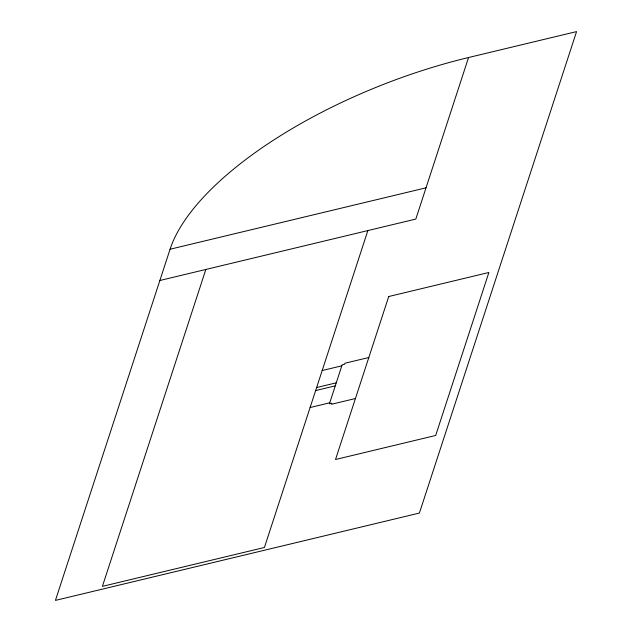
<?xml version="1.0" encoding="UTF-8"?>
<svg xmlns="http://www.w3.org/2000/svg" width="632" height="632" viewBox="0 0 632 632"><rect width="100%" height="100%" fill="white"/><g stroke="black" fill="none" stroke-linecap="round" stroke-linejoin="round"><path stroke-width="0.95" d="M170.063 249.237L55.434 600.4L419.403 513.058L576.566 31.6L468.557 57.52A274.904 111.817 -21.2 0 0 170.063 249.237L426.023 187.815M205.85 269.461L102.4 586.362L264.421 547.486L367.863 230.577M468.557 57.52L415.817 219.067L159.864 280.497M368.819 357.499L344.922 363.234L344.598 364.237L342.141 364.822L329.406 403.848L331.863 403.255L331.531 404.259L355.429 398.523M322.178 370.534L341.817 365.825M316.632 387.535L336.271 382.818M315.645 390.56L335.284 385.852M310.107 407.522L329.746 402.813M388.727 296.519L335.521 459.504L435.677 435.472L488.884 272.479L388.727 296.519"/></g></svg>
